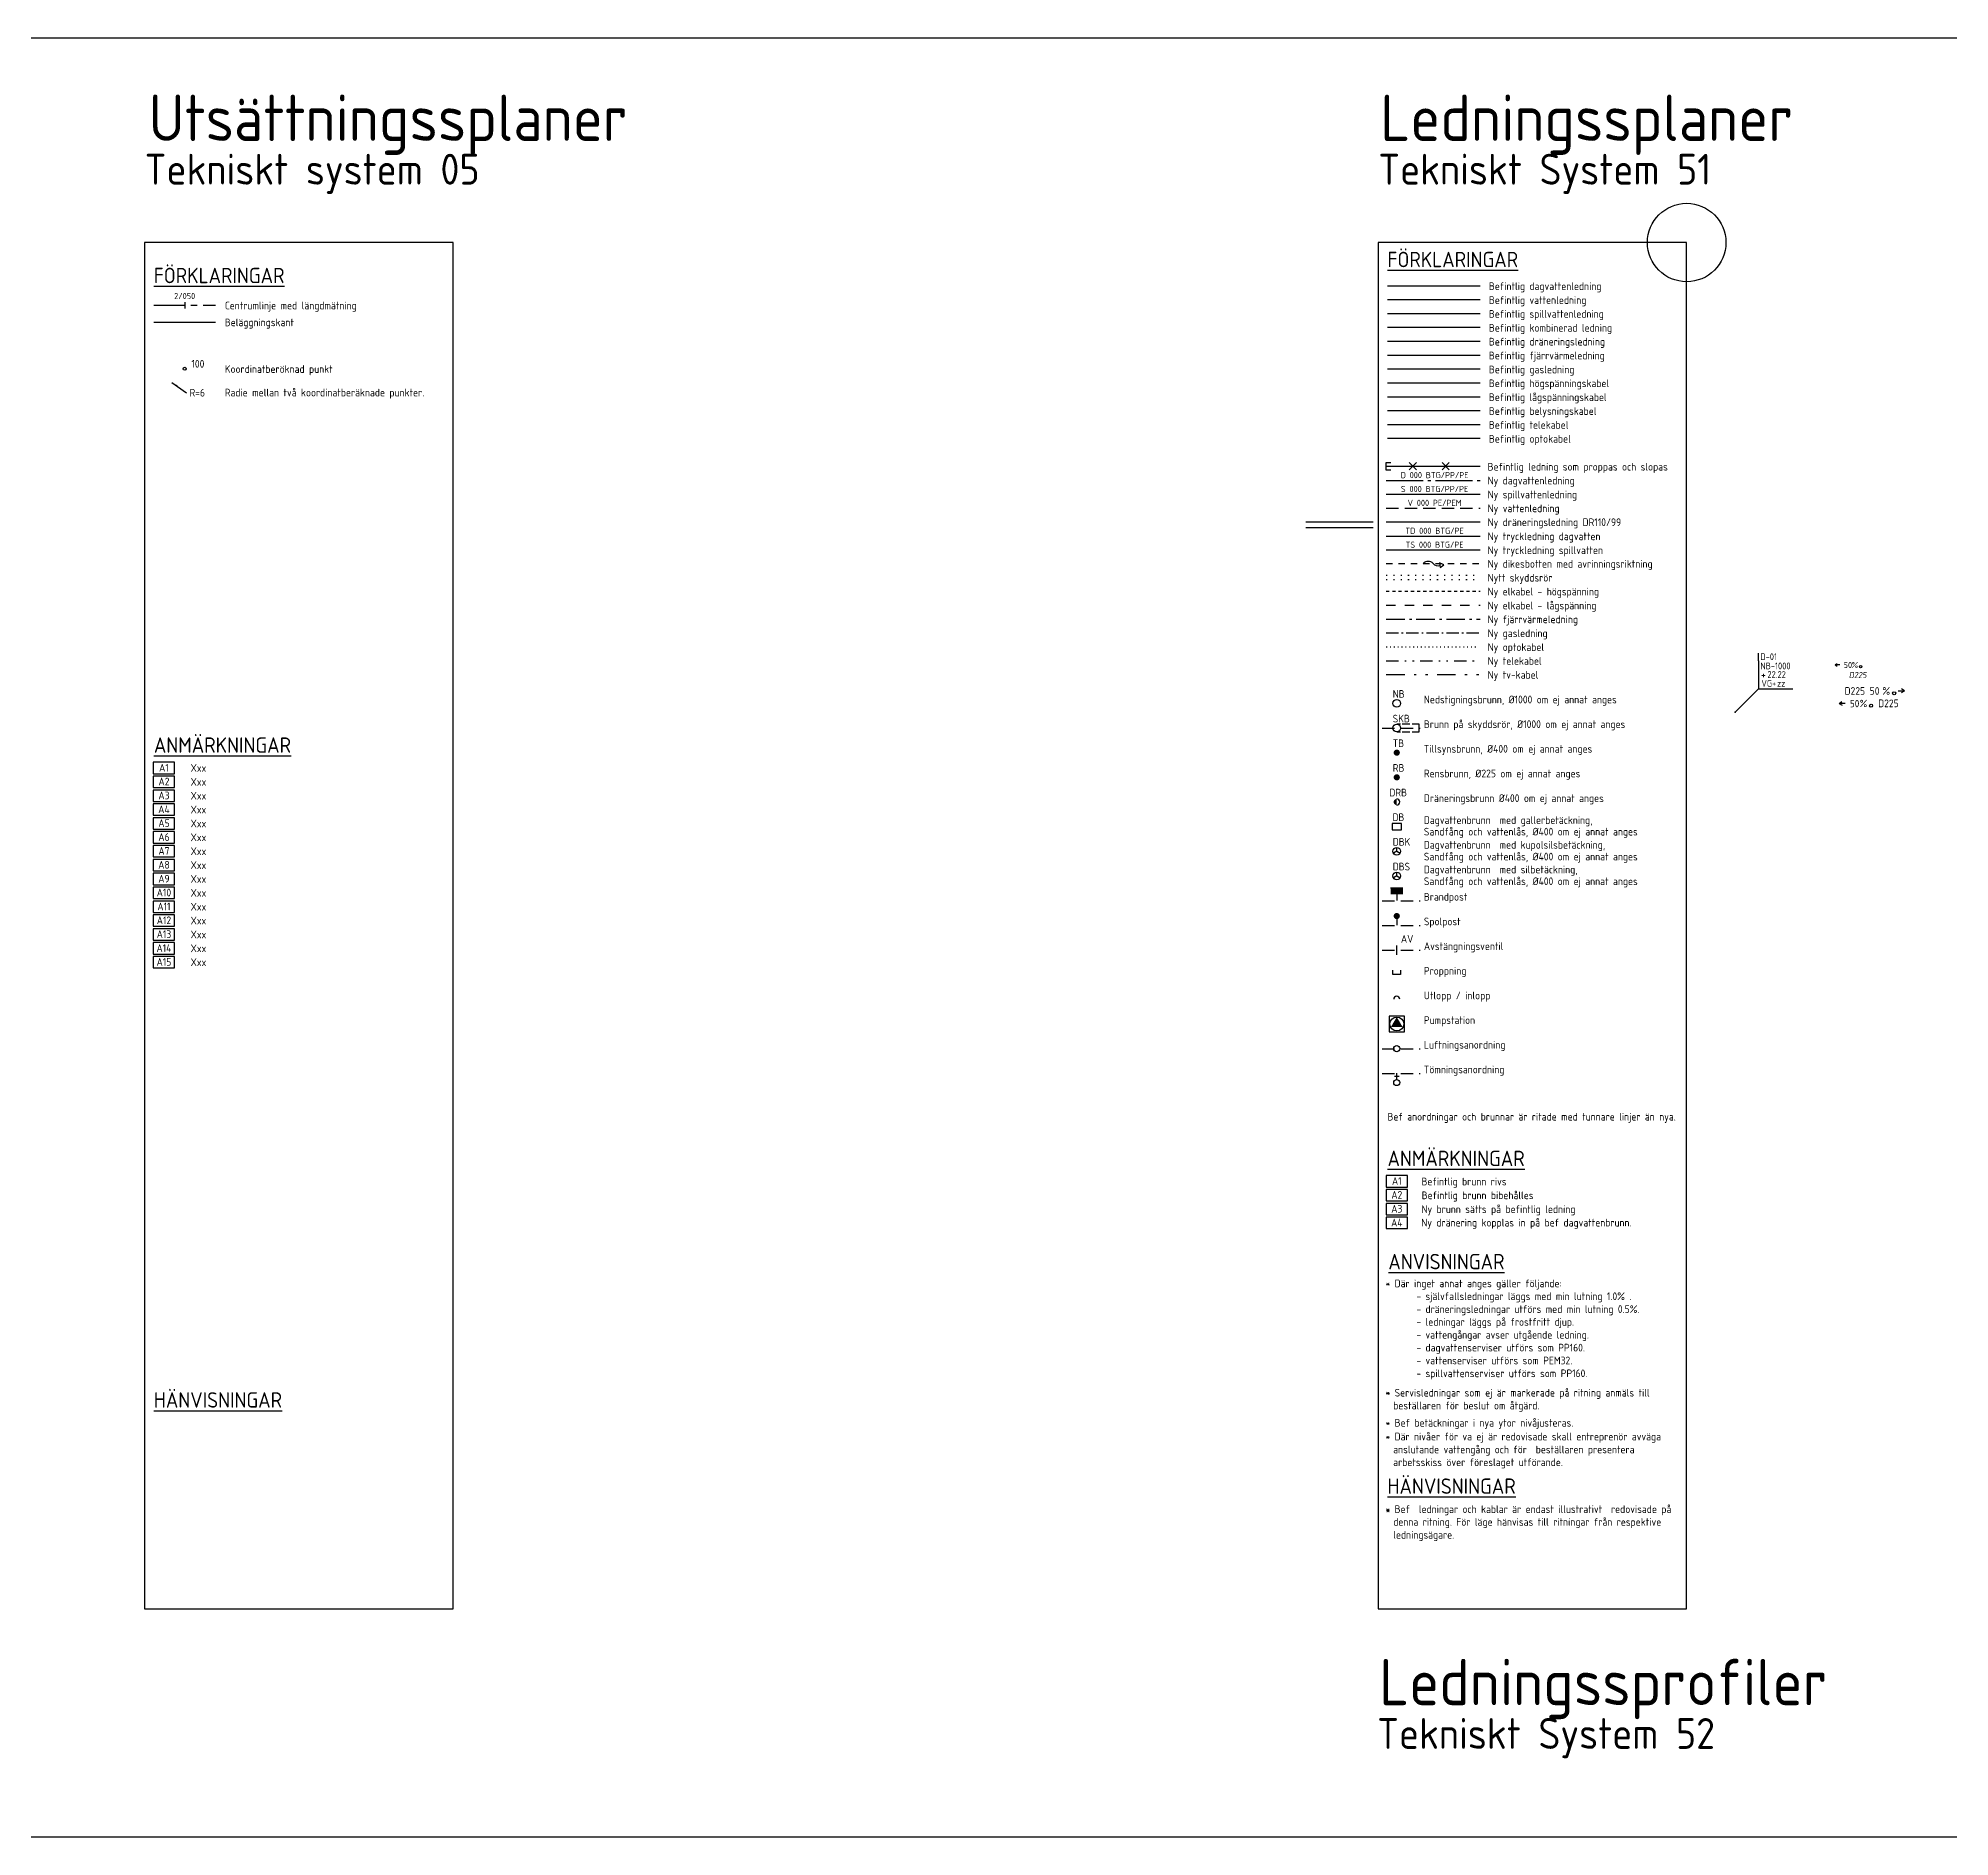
# Model space of a CAD drawing. Header units: metres. Extents: x 162815 to 178081, y 6220705 to 6240819.
# Drawn here: x 167937 to 168557, y 6230575 to 6231158 of the extents above; entities that cross this region are included whole.
import ezdxf
from ezdxf.enums import TextEntityAlignment as Align

# ---------------------------------------------------------------- set-up
doc = ezdxf.new("R2010")
doc.units = ezdxf.units.M
for name, pattern in [('AA_CENTER_4', [6.5, 4, -1, 0.5, -1]), ('AA_CENTER_6', [9.75, 6, -1.5, 0.75, -1.5]), ('AA_DASHED_1', [2, 1, -1]), ('AA_DASHED_2', [4, 2, -2]), ('AA_DASHED_3', [6, 3, -3]), ('AA_DIVIDE_4', [11, 4, -2, 0.5, -2, 0.5, -2]), ('AA_DIVIDE_6', [16.5, 6, -3, 0.75, -3, 0.75, -3]), ('AA_DOT_2', [1.25, 0.25, -1]), ('AA_DOT_3', [2.35, 0.35, -2]), ('BH90-PMB-DV', [16, 12, -1.5, 1, -1.5]), ('BH90-PMB-SPV', [16, 8, 8]), ('BH90-PMB-V', [6, 4, -2]), ('CENTER', [16, 10, -2, 2, -2])]:
    doc.linetypes.add(name, pattern=pattern)
doc.layers.get('Defpoints').update_dxf_attribs({"color": 5})
for name, color, linetype in [('02_dib', 1, 'AA_DASHED_2'), ('05_anm', 1, 'Continuous'), ('05_kbp', 1, 'Continuous'), ('05_radier', 4, 'Continuous'), ('05_rinnpil', 3, 'Continuous'), ('05_txt', 1, 'Continuous'), ('51_anm', 1, 'Continuous'), ('51_B-ledn-BEL', 1, 'BBEL'), ('51_B-ledn-D', 83, 'BDAG'), ('51_B-ledn-DR1', 83, 'DRANERINGSLEDN_1'), ('51_B-ledn-EL-HOG', 1, 'BHSP'), ('51_B-ledn-EL-LAG', 1, 'BLSP'), ('51_B-ledn-FV', 1, 'BFV'), ('51_B-ledn-GAS', 1, 'BGAS'), ('51_B-ledn-K', 23, 'BSPILL'), ('51_B-ledn-OPTO', 1, 'BOPTO'), ('51_B-ledn-S', 243, 'BSPILL'), ('51_B-ledn-TELE', 1, 'BTELE'), ('51_B-ledn-V', 173, 'BV'), ('51_b_dim', 4, 'Continuous'), ('51_br_txt', 1, 'Continuous'), ('51_ledn-DR2', 80, 'DRAN2'), ('51_ledn-FV', 7, 'AA_CENTER_6'), ('51_ledn-GAS', 7, 'AA_CENTER_4'), ('51_ledn-OPTO', 7, 'AA_DOT_2'), ('51_ledn-SKYDD', 7, 'AA_DOT_3'), ('51_ledn-TV', 7, 'AA_DIVIDE_6'), ('51_slopas', 7, 'Continuous'), ('51_txt', 1, 'Continuous'), ('51_txt_dim', 1, 'Continuous'), ('51_txt_lut', 2, 'Continuous'), ('H_BR_NR', 5, 'Continuous'), ('M-311', 4, 'CENTER'), ('M-312A', 3, 'Continuous'), ('M-322B', 3, 'Continuous'), ('M-410A', 7, 'Continuous'), ('M-410B', 7, 'Continuous'), ('M-410C', 7, 'Continuous'), ('M-410D', 7, 'Continuous'), ('M-410E', 80, 'Continuous'), ('M-410F', 80, 'Continuous'), ('M-410H', 7, 'Continuous'), ('M-411', 240, 'BH90-PMB-SPV'), ('M-411tr', 240, 'BH90_VA_S_TR_PROJ'), ('M-412', 80, 'BH90-PMB-DV'), ('M-412tr', 80, 'BH90_VA_D_TR_PROJ'), ('M-413', 80, 'DRAN1'), ('M-414', 170, 'BH90-PMB-V'), ('M-414B', 3, 'Continuous'), ('M-423B', 3, 'Continuous'), ('M-423D', 170, 'Continuous'), ('M-423H', 170, 'Continuous'), ('M-423I', 170, 'Continuous'), ('M-423J', 170, 'Continuous'), ('M-432', 1, 'Continuous'), ('M-712D', 7, 'AA_DASHED_1'), ('M-712F', 7, 'AA_DASHED_3'), ('M-752', 7, 'AA_DIVIDE_4')]:
    doc.layers.add(name, color=color, linetype=linetype)
doc.styles.add('Iso', font='iso.shx')
doc.linetypes.add('BBEL', pattern='A,10,-2,["Eb",Iso,S=2,R=0,X=-1,Y=-1],-2.1', length=14.1)
doc.linetypes.add('BDAG', pattern='A,5,-1.5,1,-1.5,5,["/",Iso,S=2,R=0,X=-1,Y=-1],5,-1.5,1,-1.5,5', length=28)
doc.linetypes.add('BFV', pattern='A,10,-2,["FV",Iso,S=2,R=0,X=-1,Y=-1],-2.5', length=14.5)
doc.linetypes.add('BGAS', pattern='A,10,-2,["G",Iso,S=2,R=0,X=-1,Y=-1],-1.2', length=13.2)
doc.linetypes.add('BH90_VA_D_TR_PROJ', pattern='A,6,-1.5,1,-1.5,5,[1,VV.SHX,S=1,R=0,X=2,Y=0],0.01,[1,VV.SHX,S=0.95,R=0,X=2,Y=0],0.01,[1,VV.SHX,S=0.9,R=0,X=2,Y=0],0.01,[1,VV.SHX,S=0.8,R=0,X=2,Y=0],0.01,[1,VV.SHX,S=0.7,R=0,X=2,Y=0],0.01,[1,VV.SHX,S=0.6,R=0,X=2,Y=0],1', length=16.05)
doc.linetypes.add('BH90_VA_S_TR_PROJ', pattern='A,15,[1,VV.SHX,S=1,R=0,X=0,Y=0],0.01,[1,VV.SHX,S=0.9,R=0,X=0,Y=0],0.01,[1,VV.SHX,S=0.8,R=0,X=0,Y=0],0.01,[1,VV.SHX,S=0.7,R=0,X=0,Y=0],0.01,[1,VV.SHX,S=0.6,R=0,X=0,Y=0]', length=15.04)
doc.linetypes.add('BHSP', pattern='A,10,-2,["Eh",Iso,S=2,R=0,X=-1,Y=-1],-2.1', length=14.1)
doc.linetypes.add('BLSP', pattern='A,10,-2,["El",Iso,S=2,R=0,X=-1,Y=-1],-1.5', length=13.5)
doc.linetypes.add('BOPTO', pattern='A,10,-2,["To",Iso,S=2,R=0,X=-1,Y=-1],-2.3', length=14.3)
doc.linetypes.add('BSPILL', pattern='A,10,["/",Iso,S=2,R=0,X=-1,Y=-1],20', length=30)
doc.linetypes.add('BTELE', pattern='A,10,-2,["Te",Iso,S=2,R=0,X=-1,Y=-1],-2.3', length=14.3)
doc.linetypes.add('BV', pattern='A,3,-2,3,["/",Iso,S=2,R=0,X=-1,Y=-1],3,-2,6,-2,3', length=24)
doc.linetypes.add('DRAN1', pattern='A,6,0,["/",Iso,S=1.4,R=80,X=0,Y=0],-3', length=9)
doc.linetypes.add('DRAN2', pattern='A,6,0,["/",Iso,S=1.4,R=170,X=0,Y=0],-3', length=9)
doc.linetypes.add('DRANERINGSLEDN_1', pattern='A,6,0,["/",Iso,S=1.4,R=80,X=0,Y=0],-3', length=9)
doc.dimstyles.new('BH90$7', dxfattribs={"dimtxt": 2.5, "dimasz": 2, "dimexe": 1.5, "dimexo": 5, "dimgap": 1, "dimtad": 1, "dimzin": 0, "dimdsep": 46, "dimtxsty": 'Iso', "dimblk1": 'OPEN90', "dimblk2": 'OPEN90', "dimsah": 1, "dimcen": 4, "dimadec": 0, "dimazin": 0, "dimtfac": 1, "dimtix": 1, "dimtmove": 0, "dimatfit": 3, "dimfxl": 1, "dimtolj": 1, "dimtzin": 0, "dimarcsym": 0})

# ---------------------------------------------------------------- blocks, each defined once
blk = doc.blocks.new('_MSECT')
at = {"color": 3}
blk.add_line((1, 0), (-1, 0), dxfattribs=at)
at = {"style": 'Iso'}
blk.add_attdef('S', text='', height=2, rotation=270, dxfattribs=at).set_placement((2, 0), align=Align.CENTER)
blk = doc.blocks.new('PB')
blk.add_circle((0, 0), 0.484)
at = {"style": 'Iso'}
for tag, p in [('NR', (1.25, 0.37)), ('Z', (1.25, -2.31))]:
    blk.add_attdef(tag, p, '', height=2, dxfattribs=at)
blk = doc.blocks.new('_SLLEDN')
at = {"linetype": 'Continuous'}
for p, q in [((1.18, -1.18), (-1.18, 1.18)), ((-1.18, -1.18), (1.18, 1.18))]:
    blk.add_line(p, q, dxfattribs=at)
blk = doc.blocks.new('BH90902f')
at = {"const_width": 1}
blk.add_lwpolyline([(-0.5, 0, 1), (0.5, 0, 1)], format="xyb", close=True, dxfattribs=at)
at = {"color": 1, "style": 'Iso', "flags": 8}
blk.add_attdef('TB', (-1.3, 1.8), '', height=2.5, dxfattribs=at)
blk = doc.blocks.new('BH90904f')
at = {"const_width": 1}
blk.add_lwpolyline([(-0.5, 0, 1), (0.5, 0, 1)], format="xyb", close=True, dxfattribs=at)
at = {"color": 1, "style": 'Iso', "flags": 8}
blk.add_attdef('RB', (-1.3, 1.8), '', height=2.5, dxfattribs=at)
blk = doc.blocks.new('BH90905f')
for p, q in [((1.5, 1), (-1.5, 1)), ((-1.5, 1), (-1.5, -1)), ((1.5, -1), (1.5, 1)), ((-1.5, -1), (1.5, -1))]:
    blk.add_line(p, q)
at = {"color": 1, "style": 'Iso', "flags": 8}
blk.add_attdef('DB1', (-1.4, 1.8), '', height=2.5, dxfattribs=at)
blk = doc.blocks.new('BH90908f')
at = {"color": 1}
for q in [(-1.08, -0.62), (0, 1.25), (1.08, -0.62)]:
    blk.add_line((0, 0), q, dxfattribs=at)
blk.add_circle((0, 0), 1.25)
at = {"color": 1, "style": 'Iso', "flags": 8}
blk.add_attdef('DB', (-1.3, 1.8), '', height=2.5, dxfattribs=at)
blk = doc.blocks.new('BH90922f')
for points in [[(1.25, 1.5), (1.25, 0), (-1.25, 0)], [(-1.25, 0), (-1.25, 1.5)]]:
    blk.add_lwpolyline(points)
blk = doc.blocks.new('BH90923f')
blk.add_arc((0, -1), 1, 0, 180)
blk = doc.blocks.new('BH90901f')
blk.add_circle((0, 0), 1.25)
at = {"color": 1, "style": 'Iso', "flags": 8}
blk.add_attdef('NB', (-1.3, 1.8), '', height=2.5, dxfattribs=at)
blk = doc.blocks.new('BH90917f')
for p, q in [((2, 0), (0, 0)), ((4, -2), (4, 2))]:
    blk.add_line(p, q)
for points in [[(2, 2), (2, -2), (4, 2), (4, -2)], [(4, 2), (4, 2), (4, -2)]]:
    blk.add_solid(points)
blk = doc.blocks.new('BH90903f')
at = {"const_width": 1}
blk.add_lwpolyline([(0, 0.5, 0.414214), (-0.5, 0, 0.414214), (0, -0.5, 0.414214)], format="xyb", dxfattribs=at)
blk.add_arc((0, 0), 1, 270, 90)
at = {"color": 1, "style": 'Iso', "flags": 8}
blk.add_attdef('DRB', (-2.4, 1.8), '', height=2.5, dxfattribs=at)
blk = doc.blocks.new('BH90918f')
blk.add_line((2, 0), (0, 0))
at = {"const_width": 1}
blk.add_lwpolyline([(3, 0.5, 1), (3, -0.5, 1)], format="xyb", close=True, dxfattribs=at)
blk = doc.blocks.new('BH90920f')
blk.add_lwpolyline([(1, 0, 0, 0, 0), (2, 0, 2, 0, 0), (4, 0, 0, 0, 0)], format="xyseb")
blk.add_circle((0, 0), 1)
blk = doc.blocks.new('BH90921f')
blk.add_line((2, 0), (0, 0))
blk.add_lwpolyline([(1, 0.75), (1, -0.75)])
blk.add_circle((3, 0), 1)
blk = doc.blocks.new('BH90924f')
at = {"color": 1}
for p, q in [((-1.25, 0), (-1.25, -1.25)), ((1.25, -1.25), (1.25, 0)), ((-1.25, -1.75), (-1.25, -4.25)), ((-1.25, -5), (-1.25, -7.25)), ((1.25, -4.25), (1.25, -1.75)), ((1.25, -7.25), (1.25, -5)), ((-1.25, -7.25), (1.25, -7.25))]:
    blk.add_line(p, q, dxfattribs=at)
blk.add_circle((0, 0), 1.25)
at = {"color": 1, "style": 'Iso', "flags": 8}
blk.add_attdef('NB', (1.8, 1.3), '', height=2.5, rotation=270, dxfattribs=at)
blk = doc.blocks.new('BH90925f')
blk.add_lwpolyline([(-2.5, -2.5), (2.5, -2.5), (2.5, 2.5), (-2.5, 2.5)], close=True)
blk.add_lwpolyline([(0, 2.25, 0, 3.82, 0), (0, -1, 3.82, 3.82, 0)], format="xyseb")
at = {"color": 1}
blk.add_circle((0, 0), 2.25, dxfattribs=at)
blk = doc.blocks.new('BH90919f')
blk.add_line((1.5, 0), (-1.5, 0))
at = {"color": 1, "style": 'Iso', "flags": 8}
blk.add_attdef('AV', (-2.4, 1.35), '', height=2.5, dxfattribs=at)
blk = doc.blocks.new('_BR_T')
at = {"layer": '51_br_txt', "flags": 128}
blk.add_lwpolyline([(7.62, 16.62), (7.62, 7.63), (18.68, 7.63)], dxfattribs=at)
at = {"layer": 'H_BR_NR'}
blk.add_line((7.62, 16.62), (7.62, 19.19), dxfattribs=at)
at = {"layer": '51_br_txt', "style": 'Iso'}
blk.add_text('+', height=2.64, dxfattribs=at).set_placement((8.37, 10.86))
for tag, p in [('BR-TYP', (8.19, 13.92)), ('GNIV', (10.47, 11.14))]:
    blk.add_attdef(tag, p, '', height=2.2, dxfattribs=at)
at = {"layer": 'H_BR_NR', "style": 'Iso'}
blk.add_attdef('BR-NR', (8.19, 16.9), '', height=2.2, dxfattribs=at)
blk = doc.blocks.new('_VG')
blk.add_point((0, 0))
at = {"style": 'Iso'}
for tag, p in [('TE', (4.74, 2.64)), ('VG', (9.57, 2.64))]:
    blk.add_attdef(tag, p, '', height=2.2, dxfattribs=at)
blk = doc.blocks.new('_LUT-V')
for p, q in [((-8.74, 1.75), (-7.83, 2.35)), ((-8.74, 1.75), (-7.8, 1.14)), ((-6.73, 1.75), (-8.74, 1.75))]:
    blk.add_line(p, q)
blk.add_circle((2, 0.95), 0.498)
at = {"style": 'Iso'}
blk.add_text('%', height=2.5, dxfattribs=at).set_placement((-1.82, 0.46))
blk.add_attdef('LU', text='', height=2.5, dxfattribs=at).set_placement((-2.95, -0.26), align=Align.BOTTOM_RIGHT)
blk = doc.blocks.new('_LUT-H')
for p, q in [((3.74, 1.64), (5.75, 1.64)), ((5.75, 1.64), (4.81, 1.03)), ((5.75, 1.64), (4.83, 2.24))]:
    blk.add_line(p, q)
blk.add_circle((2.41, 0.85), 0.498)
at = {"style": 'Iso'}
blk.add_text('%', height=2.5, dxfattribs=at).set_placement((-1.42, 0.35))
blk.add_attdef('LU', text='', height=2.5, dxfattribs=at).set_placement((-2.34, -0.37), align=Align.BOTTOM_RIGHT)
blk = doc.blocks.new('_Open90')
at = {"color": 0, "linetype": 'ByBlock', "lineweight": -2}
for p, q in [((0, 0), (-1, 0)), ((-0.5, 0.5), (0, 0)), ((0, 0), (-0.5, -0.5))]:
    blk.add_line(p, q, dxfattribs=at)
blk = doc.blocks.new('_ANM')
at = {"color": 0}
blk.add_lwpolyline([(-3.46, -1.95), (3.46, -1.95), (3.46, 1.76), (-3.46, 1.76)], close=True, dxfattribs=at)
at = {"color": 4, "style": 'Iso'}
blk.add_attdef('ANM', text='', height=2.5, dxfattribs=at).set_placement((0, 0), align=Align.MIDDLE_CENTER)
blk = doc.blocks.new('_PIL')
at = {"color": 0, "linetype": 'ByBlock'}
blk.add_lwpolyline([(3.48, -0.36), (2.05, 0.19), (2.29, -1.32)], close=True, dxfattribs=at)
for centre, radius, start, end in [((-1.64, -1.49), 2.21, 42.36378, 135.34793), ((1.55, 1.36), 2.06, 221.38898, 288.1611)]:
    blk.add_arc(centre, radius, start, end, dxfattribs=at)

msp = doc.modelspace()

# ---------------------------------------------------------------- linework, layer by layer
at = {"layer": '02_dib'}
msp.add_line((168373.898, 6230987.552), (168404.307, 6230987.552), dxfattribs=at)
at = {"layer": '51_B-ledn-BEL'}
msp.add_line((168374.307, 6231037.184), (168404.307, 6231037.184), dxfattribs=at)
at = {"layer": '51_B-ledn-D'}
msp.add_line((168374.307, 6231077.684), (168404.307, 6231077.684), dxfattribs=at)
at = {"layer": '51_B-ledn-DR1'}
msp.add_line((168374.307, 6231059.684), (168404.307, 6231059.684), dxfattribs=at)
at = {"layer": '51_B-ledn-EL-HOG'}
msp.add_line((168374.307, 6231046.184), (168404.307, 6231046.184), dxfattribs=at)
at = {"layer": '51_B-ledn-EL-LAG'}
msp.add_line((168374.307, 6231041.684), (168404.307, 6231041.684), dxfattribs=at)
at = {"layer": '51_B-ledn-FV'}
msp.add_line((168374.307, 6231055.184), (168404.307, 6231055.184), dxfattribs=at)
at = {"layer": '51_B-ledn-GAS'}
msp.add_line((168374.307, 6231050.684), (168404.307, 6231050.684), dxfattribs=at)
at = {"layer": '51_B-ledn-K'}
msp.add_line((168374.307, 6231064.184), (168404.307, 6231064.184), dxfattribs=at)
at = {"layer": '51_B-ledn-OPTO'}
msp.add_line((168374.307, 6231028.184), (168404.307, 6231028.184), dxfattribs=at)
at = {"layer": '51_B-ledn-S'}
msp.add_line((168374.307, 6231068.684), (168404.307, 6231068.684), dxfattribs=at)
at = {"layer": '51_B-ledn-TELE'}
msp.add_line((168374.307, 6231032.684), (168404.307, 6231032.684), dxfattribs=at)
at = {"layer": '51_B-ledn-V'}
msp.add_line((168374.307, 6231073.184), (168404.307, 6231073.184), dxfattribs=at)
at = {"layer": '51_br_txt', "flags": 128}
msp.add_lwpolyline([(168494.646, 6230946.975), (168487.025, 6230939.342)], dxfattribs=at)
at = {"layer": '51_ledn-DR2'}
msp.add_line((168347.857, 6230999.24), (168369.709, 6230999.24), dxfattribs=at)
at = {"layer": '51_ledn-FV'}
msp.add_line((168373.898, 6230969.552), (168404.307, 6230969.552), dxfattribs=at)
at = {"layer": '51_ledn-GAS'}
msp.add_line((168373.898, 6230965.052), (168404.307, 6230965.052), dxfattribs=at)
at = {"layer": '51_ledn-OPTO'}
msp.add_line((168373.898, 6230960.552), (168402.958, 6230960.552), dxfattribs=at)
at = {"layer": '51_ledn-SKYDD'}
for p, q in [((168373.898, 6230983.742), (168404.307, 6230983.742)), ((168373.898, 6230982.362), (168404.307, 6230982.362))]:
    msp.add_line(p, q, dxfattribs=at)
at = {"layer": '51_ledn-TV'}
msp.add_line((168373.898, 6230951.552), (168404.307, 6230951.552), dxfattribs=at)
at = {"layer": '51_slopas', "color": 1}
msp.add_line((168373.898, 6231019.124), (168404.307, 6231019.124), dxfattribs=at)
at = {"layer": 'Defpoints', "flags": 128}
for points in [[(167554.551, 6230574.576), (169136.487, 6230574.576), (169136.487, 6231157.96), (167554.551, 6231157.96)], [(167971.307, 6231091.684), (167971.307, 6230648.484), (168071.307, 6230648.484), (168071.307, 6231091.684)], [(168371.307, 6230648.484), (168471.307, 6230648.484), (168471.307, 6231091.684), (168371.307, 6231091.684)]]:
    msp.add_lwpolyline(points, close=True, dxfattribs=at)
at = {"layer": 'Defpoints'}
msp.add_circle((168471.307, 6231091.684), 12.72, dxfattribs=at)
at = {"layer": 'M-311'}
msp.add_line((167974.307, 6231071.337), (167994.307, 6231071.337), dxfattribs=at)
at = {"layer": 'M-312A'}
msp.add_line((167974.307, 6231065.876), (167994.307, 6231065.876), dxfattribs=at)
at = {"layer": 'M-411'}
msp.add_line((168373.898, 6231010.052), (168404.307, 6231010.052), dxfattribs=at)
at = {"layer": 'M-411tr'}
msp.add_line((168373.898, 6230991.98), (168404.307, 6230991.98), dxfattribs=at)
at = {"layer": 'M-412'}
msp.add_line((168373.898, 6231014.552), (168404.307, 6231014.552), dxfattribs=at)
at = {"layer": 'M-412tr'}
msp.add_line((168373.898, 6230996.48), (168404.307, 6230996.48), dxfattribs=at)
at = {"layer": 'M-413'}
for p, q in [((168347.857, 6231001.052), (168369.709, 6231001.052)), ((168373.898, 6231001.052), (168404.307, 6231001.052))]:
    msp.add_line(p, q, dxfattribs=at)
at = {"layer": 'M-414'}
for p, q in [((168373.898, 6231005.552), (168404.307, 6231005.552)), ((168372.583, 6230934.22), (168384.883, 6230934.22)), ((168372.583, 6230878.156), (168384.883, 6230878.156)), ((168372.583, 6230870.156), (168384.883, 6230870.156)), ((168372.583, 6230862.156), (168384.883, 6230862.156)), ((168372.583, 6230830.156), (168384.883, 6230830.156)), ((168372.583, 6230822.156), (168384.883, 6230822.156))]:
    msp.add_line(p, q, dxfattribs=at)
at = {"layer": 'M-712D'}
msp.add_line((168373.898, 6230978.552), (168404.307, 6230978.552), dxfattribs=at)
at = {"layer": 'M-712F'}
msp.add_line((168373.898, 6230974.052), (168404.307, 6230974.052), dxfattribs=at)
at = {"layer": 'M-752'}
msp.add_line((168373.898, 6230956.052), (168404.307, 6230956.052), dxfattribs=at)

# ---------------------------------------------------------------- block references
at = {"layer": '05_anm'}
for p, values in [((167977.575, 6230921.345), {'ANM': 'A1'}), ((167977.575, 6230916.845), {'ANM': 'A2'}), ((167977.575, 6230912.345), {'ANM': 'A3'}), ((167977.575, 6230907.845), {'ANM': 'A4'}), ((167977.575, 6230903.345), {'ANM': 'A5'}), ((167977.575, 6230898.845), {'ANM': 'A6'}), ((167977.575, 6230894.345), {'ANM': 'A7'}), ((167977.575, 6230889.845), {'ANM': 'A8'}), ((167977.575, 6230885.345), {'ANM': 'A9'}), ((167977.575, 6230880.845), {'ANM': 'A10'}), ((167977.575, 6230876.345), {'ANM': 'A11'}), ((167977.575, 6230871.845), {'ANM': 'A12'}), ((167977.575, 6230867.345), {'ANM': 'A13'}), ((167977.575, 6230862.845), {'ANM': 'A14'}), ((167977.575, 6230858.345), {'ANM': 'A15'})]:
    msp.add_blockref('_ANM', p, dxfattribs=at).add_auto_attribs(values)
at = {"layer": '05_kbp'}
ref = msp.add_blockref('PB', (167984.307, 6231050.747), dxfattribs=at)
ref.add_attrib('NR', '100', (167986.484, 6231051.113), dxfattribs={"layer": '0', "height": 2.5, "style": 'Iso'})
at = {"layer": '05_rinnpil'}
msp.add_blockref('_PIL', (168389.102, 6230987.552), dxfattribs=at)
at = {"layer": '51_anm'}
for p, values in [((168377.32, 6230787.282), {'ANM': 'A1'}), ((168377.32, 6230782.782), {'ANM': 'A2'}), ((168377.32, 6230778.282), {'ANM': 'A3'}), ((168377.32, 6230773.782), {'ANM': 'A4'})]:
    msp.add_blockref('_ANM', p, dxfattribs=at).add_auto_attribs(values)
at = {"layer": '51_b_dim'}
ref = msp.add_blockref('_LUT-V', (168526.156, 6230953.36), dxfattribs=dict(at, xscale=0.768768000009004, yscale=0.768768000009004, zscale=0.768768000009004))
ref.add_attrib('LU', '50', dxfattribs={"layer": '0', "height": 1.9219, "style": 'Iso'}).set_placement((168522.198, 6230953.115), align=Align.BOTTOM_LEFT)
at = {"layer": '51_br_txt'}
msp.add_blockref('_BR_T', (168487.025, 6230939.342), dxfattribs=at).add_auto_attribs({'GNIV': '22.22', 'BR-TYP': 'NB-1000', 'BR-NR': 'D-01'})
ref = msp.add_blockref('_VG', (168487.025, 6230939.342), dxfattribs=at)
ref.add_attrib('VG', 'zz', (168500.61, 6230947.581), dxfattribs={"layer": '0', "height": 2.2, "style": 'Iso'})
ref.add_attrib('TE', 'VG+', (168495.539, 6230947.581), dxfattribs={"layer": '0', "height": 2.2, "style": 'Iso'})
at = {"layer": '51_slopas'}
for p in [(168382.562, 6231019.124), (168393.161, 6231019.124)]:
    msp.add_blockref('_SLLEDN', p, dxfattribs=at)
at = {"layer": '51_txt_lut'}
msp.add_blockref('_LUT-H', (168536.175, 6230944.634), dxfattribs=at).add_auto_attribs({'LU': '50'})
ref = msp.add_blockref('_LUT-V', (168529.189, 6230940.539), dxfattribs=dict(at, xscale=0.9609599999967031, yscale=0.9609599999967031, zscale=0.9609599999967031))
ref.add_attrib('LU', '50', dxfattribs={"layer": '0', "height": 2.4024, "style": 'Iso'}).set_placement((168524.242, 6230940.232), align=Align.BOTTOM_LEFT)
at = {"layer": 'M-322B', "rotation": 90}
msp.add_blockref('_MSECT', (167984.307, 6231071.337), dxfattribs=at).add_auto_attribs({'S': '2/050'})
at = {"layer": 'M-410A'}
msp.add_blockref('BH90901f', (168377.308, 6230942.22), dxfattribs=at).add_auto_attribs({'NB': 'NB'})
at = {"layer": 'M-410A', "rotation": 90}
msp.add_blockref('BH90924f', (168377.308, 6230934.22), dxfattribs=at).add_auto_attribs({'NB': 'SKB'})
at = {"layer": 'M-410B'}
msp.add_blockref('BH90902f', (168377.308, 6230926.22), dxfattribs=at).add_auto_attribs({'TB': 'TB'})
at = {"layer": 'M-410C'}
msp.add_blockref('BH90904f', (168377.308, 6230918.22), dxfattribs=at).add_auto_attribs({'RB': 'RB'})
at = {"layer": 'M-410D'}
msp.add_blockref('BH90903f', (168377.308, 6230910.22), dxfattribs=at).add_auto_attribs({'DRB': 'DRB'})
at = {"layer": 'M-410E'}
msp.add_blockref('BH90905f', (168377.308, 6230902.22), dxfattribs=at).add_auto_attribs({'DB1': 'DB'})
at = {"layer": 'M-410F'}
for p, values in [((168377.308, 6230894.22), {'DB': 'DBK'}), ((168377.308, 6230886.22), {'DB': 'DBS'})]:
    msp.add_blockref('BH90908f', p, dxfattribs=at).add_auto_attribs(values)
at = {"layer": 'M-410H'}
msp.add_blockref('BH90923f', (168377.308, 6230847.22), dxfattribs=at)
at = {"layer": 'M-414B', "rotation": 270}
msp.add_blockref('BH90922f', (168373.898, 6231019.124), dxfattribs=at)
at = {"layer": 'M-414B'}
msp.add_blockref('BH90922f', (168377.308, 6230854.22), dxfattribs=at)
at = {"layer": 'M-423B'}
msp.add_blockref('BH90925f', (168377.308, 6230838.22), dxfattribs=at)
at = {"layer": 'M-423D'}
ref = msp.add_blockref('BH90919f', (168377.308, 6230862.156), dxfattribs=dict(at, rotation=270))
ref.add_attrib('AV', 'AV', (168378.658, 6230864.556), dxfattribs={"layer": '0', "color": 1, "height": 2.5, "style": 'Iso', "flags": 8})
at = {"layer": 'M-423D', "rotation": 90}
msp.add_blockref('BH90920f', (168377.308, 6230830.22), dxfattribs=at)
at = {"layer": 'M-423H', "rotation": 90}
msp.add_blockref('BH90917f', (168377.308, 6230878.22), dxfattribs=at)
at = {"layer": 'M-423I', "rotation": 90}
msp.add_blockref('BH90918f', (168377.308, 6230870.22), dxfattribs=at)
at = {"layer": 'M-423J', "rotation": 270}
msp.add_blockref('BH90921f', (168377.308, 6230822.22), dxfattribs=at)

# ---------------------------------------------------------------- texts
at = {"layer": '05_radier', "insert": (167985.87, 6231044.224), "char_height": 2.5, "attachment_point": 1, "style": 'Iso'}
msp.add_mtext('\\A1;R=6', dxfattribs=at)
at = {"layer": '05_txt', "color": 7, "style": 'Iso'}
for s, p in [('%%uFÖRKLARINGAR', (167974.307, 6231078.5)), ('%%uANMÄRKNINGAR', (167974.307, 6230926.178)), ('%%uHÄNVISNINGAR', (167974.307, 6230713.763))]:
    msp.add_text(s, height=5, dxfattribs=at).set_placement(p)
at = {"layer": '05_txt', "style": 'Iso'}
for s, p in [('Centrumlinje med längdmätning', (167997.307, 6231070.001)), ('Beläggningskant', (167997.307, 6231064.541)), ('Koordinatberöknad punkt', (167997.307, 6231049.412)), ('Radie mellan två koordinatberäknade punkter.', (167997.307, 6231041.77)), ('Xxx', (167986.218, 6230920.01)), ('Xxx', (167986.218, 6230915.51)), ('Xxx', (167986.218, 6230911.01)), ('Xxx', (167986.218, 6230906.51)), ('Xxx', (167986.218, 6230902.01)), ('Xxx', (167986.218, 6230897.51)), ('Xxx', (167986.218, 6230893.01)), ('Xxx', (167986.218, 6230888.51)), ('Xxx', (167986.218, 6230884.01)), ('Xxx', (167986.218, 6230879.51)), ('Xxx', (167986.218, 6230875.01)), ('Xxx', (167986.218, 6230870.51)), ('Xxx', (167986.218, 6230866.01)), ('Xxx', (167986.218, 6230861.51)), ('Xxx', (167986.218, 6230857.01))]:
    msp.add_text(s, height=2.5, dxfattribs=at).set_placement(p)
at = {"layer": '51_anm', "style": 'Iso'}
for s, p in [('Befintlig brunn rivs', (168385.331, 6230785.863)), ('Ny brunn sätts på befintlig ledning', (168385.333, 6230776.903)), ('Befintlig brunn bibehålles', (168385.396, 6230781.391)), ('Ny dränering kopplas in på bef dagvattenbrunn.', (168385.279, 6230772.527))]:
    msp.add_text(s, height=2.5, dxfattribs=at).set_placement(p)
at = {"layer": '51_b_dim', "style": 'Iso', "oblique": 9}
msp.add_text('D225', height=2, dxfattribs=at).set_placement((168523.902, 6230950.399))
at = {"layer": '51_txt', "color": 7, "style": 'Iso'}
for s, p in [('%%uFÖRKLARINGAR', (168374.307, 6231083.684)), ('%%uANMÄRKNINGAR', (168374.307, 6230792.115)), ('%%UANVISNINGAR', (168374.576, 6230758.634)), ('%%uHÄNVISNINGAR', (168374.307, 6230685.813))]:
    msp.add_text(s, height=5, dxfattribs=at).set_placement(p)
at = {"layer": '51_txt', "style": 'Iso'}
for s, p in [('Befintlig dagvattenledning', (168407.186, 6231076.277)), ('Befintlig vattenledning', (168407.186, 6231071.777)), ('Befintlig spillvattenledning', (168407.186, 6231067.277)), ('Befintlig kombinerad ledning', (168407.186, 6231062.777)), ('Befintlig dräneringsledning', (168407.186, 6231058.277)), ('Befintlig fjärrvärmeledning', (168407.186, 6231053.777)), ('Befintlig gasledning', (168407.186, 6231049.277)), ('Befintlig högspänningskabel', (168407.186, 6231044.777)), ('Befintlig lågspänningskabel', (168407.186, 6231040.277)), ('Befintlig belysningskabel', (168407.186, 6231035.777)), ('Befintlig telekabel', (168407.186, 6231031.277)), ('Befintlig optokabel', (168407.186, 6231026.777)), ('Befintlig ledning som proppas och slopas', (168406.777, 6231017.717)), ('Ny dagvattenledning', (168406.777, 6231013.217)), ('Ny spillvattenledning', (168406.777, 6231008.717)), ('Ny vattenledning', (168406.777, 6231004.217)), ('Ny dräneringsledning DR110/99', (168406.777, 6230999.717)), ('Ny tryckledning dagvatten', (168406.777, 6230995.145)), ('Ny tryckledning spillvatten', (168406.777, 6230990.645)), ('Ny dikesbotten med avrinningsriktning', (168406.777, 6230986.217)), ('Nytt skyddsrör', (168406.777, 6230981.717)), ('Ny elkabel - högspänning', (168406.777, 6230977.217)), ('Ny elkabel - lågspänning', (168406.777, 6230972.717)), ('Ny fjärrvärmeledning', (168406.777, 6230968.217)), ('Ny gasledning', (168406.777, 6230963.717)), ('Ny optokabel', (168406.777, 6230959.217)), ('Ny telekabel', (168406.777, 6230954.717)), ('Ny tv-kabel', (168406.777, 6230950.217)), ('Nedstigningsbrunn, %%c1000 om ej annat anges', (168386.106, 6230942.22)), ('Brunn på skyddsrör, %%c1000 om ej annat anges', (168386.106, 6230934.22)), ('Tillsynsbrunn, %%c400 om ej annat anges', (168386.106, 6230926.22)), ('Rensbrunn, %%c225 om ej annat anges', (168386.106, 6230918.22)), ('Dräneringsbrunn %%c400 om ej annat anges', (168386.106, 6230910.22)), ('Sandfång och vattenlås, %%c400 om ej annat anges', (168386.106, 6230899.352)), ('Dagvattenbrunn  med gallerbetäckning,', (168386.106, 6230903.103)), ('Dagvattenbrunn  med kupolsilsbetäckning,', (168386.106, 6230895.077)), ('Sandfång och vattenlås, %%c400 om ej annat anges', (168386.106, 6230891.26)), ('Dagvattenbrunn  med silbetäckning,', (168386.106, 6230887.077)), ('Sandfång och vattenlås, %%c400 om ej annat anges', (168386.106, 6230883.26)), ('Brandpost', (168386.106, 6230878.22)), ('Spolpost', (168386.106, 6230870.22)), ('Avstängningsventil', (168386.106, 6230862.22)), ('Proppning', (168386.106, 6230854.22)), ('Utlopp / inlopp', (168386.106, 6230846.22)), ('Pumpstation', (168386.106, 6230838.22)), ('Luftningsanordning', (168386.106, 6230830.22)), ('Tömningsanordning', (168386.106, 6230822.22)), ('Bef anordningar och brunnar är ritade med tunnare linjer än nya.', (168374.293, 6230806.886)), ('*', (168373.668, 6230717.449)), ('*', (168373.689, 6230679.293))]:
    msp.add_text(s, height=2.5, dxfattribs=at).set_placement(p)
at = {"layer": '51_txt', "char_height": 2.5, "width": 97.63933, "attachment_point": 1, "style": 'Iso'}
for s, insert in [('* Där inget annat anges gäller följande:\\P^I- självfallsledningar läggs med min lutning 1.0% .\\P^I- dräneringsledningar utförs med min lutning 0.5%.\\P^I- ledningar läggs på frostfritt djup.\\P^I- vattengångar avser utgående ledning.\\P^I- dagvattenserviser utförs som PP160.\\P^I- vattenserviser utförs som PEM32.\\P^I- spillvattenserviser utförs som PP160.', (168373.668, 6230755.322)), ('\\pi-2.5,l2.5;* Servisledningar som ej är markerade på ritning anmäls till beställaren för beslut om åtgärd.', (168373.668, 6230719.864)), ('\\pi-2.5,l2.5;* Bef betäckningar i nya ytor nivåjusteras.', (168373.668, 6230710.11)), ('\\pi-2.5,l2.5;* Där nivåer för va ej är redovisade skall entreprenör avväga anslutande vattengång och för  beställaren presentera arbetsskiss över föreslaget utförande.', (168373.668, 6230705.635)), ('\\pi-2.5,l2.5;* Bef  ledningar och kablar är endast illustrativt  redovisade på denna ritning. För läge hänvisas till ritningar från respektive ledningsägare.', (168373.668, 6230682.11))]:
    msp.add_mtext(s, dxfattribs=dict(at, insert=insert))
at = {"layer": '51_txt_dim', "style": 'Iso'}
for p in [(168522.52, 6230944.982), (168533.401, 6230940.967)]:
    msp.add_text('D225', height=2.5, dxfattribs=at).set_placement(p)
at = {"layer": 'Defpoints', "style": 'Iso'}
for s, height, p in [('Utsättningssplaner', 15, (167972.623, 6231124.632)), ('Ledningssplaner', 15, (168371.981, 6231124.632)), ('Tekniskt system 05', 10, (167971.307, 6231110.471)), ('Tekniskt System 51', 10, (168371.307, 6231110.471)), ('Ledningssprofiler', 15, (168371.614, 6230617.251)), ('Tekniskt System 52', 10, (168370.94, 6230603.089))]:
    msp.add_text(s, height=height, dxfattribs=at).set_placement(p)
at = {"layer": 'M-432', "style": 'Iso'}
for s, p in [('D 000 BTG/PP/PE', (168389.574, 6231015.252)), ('S 000 BTG/PP/PE', (168389.574, 6231010.752)), ('V 000 PE/PEM', (168389.574, 6231006.252)), ('TD 000 BTG/PE', (168389.574, 6230997.18)), ('TS 000 BTG/PE', (168389.574, 6230992.68))]:
    msp.add_text(s, height=2, dxfattribs=at).set_placement(p, align=Align.CENTER)

# ---------------------------------------------------------------- leaders
at = {"layer": '05_radier'}
msp.add_leader([(167980.151, 6231046.24), (167984.87, 6231042.974)], dimstyle='BH90$7', override={"dimgap": 1, "dimtad": 0}, dxfattribs=at)

doc.saveas('drawing.dxf')
